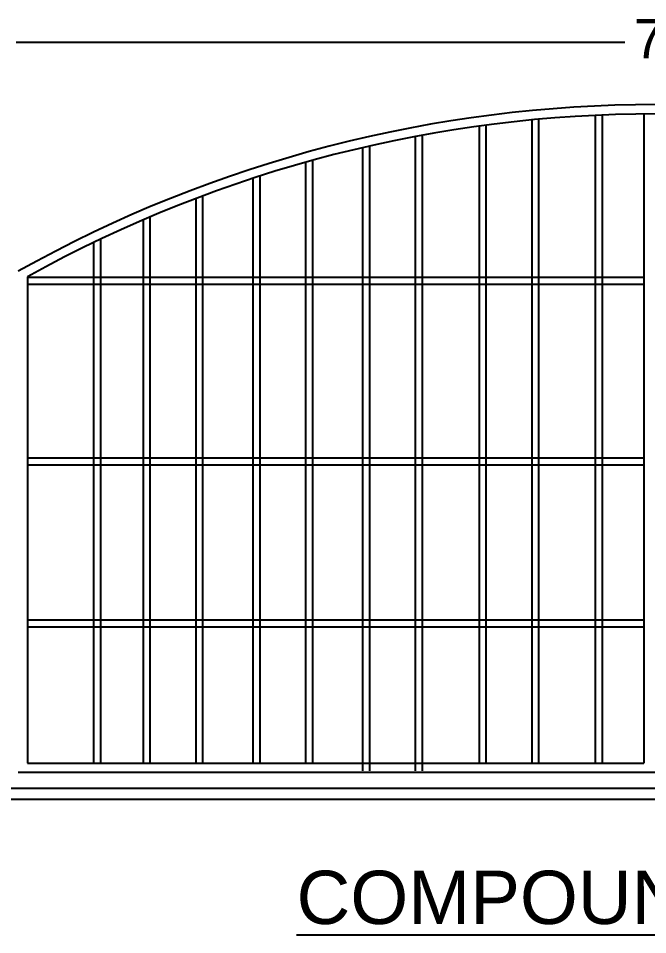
# Model space of a CAD drawing. Header units: metres. Extents: x 9178 to 9474, y -3543 to -3474.
# Drawn here: x 9355.154 to 9357.988, y -3491.483 to -3487.357 of the extents above; entities that cross this region are included whole.
import ezdxf

# ---------------------------------------------------------------- set-up
doc = ezdxf.new("R2010")
doc.units = ezdxf.units.M
doc.header["$MEASUREMENT"] = 0
doc.styles.add('ld', font='arial.ttf')
doc.styles.get("Standard").update_dxf_attribs({"font": 'arial.ttf'})

msp = doc.modelspace()

# ---------------------------------------------------------------- linework, layer by layer
at = {"lineweight": 25, "ltscale": 60}
msp.add_line((9355.14435, -3487.46463), (9357.88486, -3487.46463), dxfattribs=at)
at = {"lineweight": 25, "ltscale": 72}
for p, q in [((9357.75178, -3487.79378), (9357.75178, -3490.7099)), ((9357.78311, -3487.79239), (9357.78311, -3490.7099)), ((9357.97073, -3487.78731), (9357.97073, -3490.7099)), ((9357.22864, -3487.84214), (9357.22864, -3490.7099)), ((9357.25997, -3487.8379), (9357.25997, -3490.7099)), ((9357.4658, -3487.81433), (9357.4658, -3490.7099)), ((9357.49712, -3487.81138), (9357.49712, -3490.7099)), ((9356.97282, -3487.88329), (9356.97282, -3490.74447)), ((9356.9415, -3487.88913), (9356.9415, -3490.74447)), ((9356.70434, -3487.93917), (9356.70434, -3490.74447)), ((9356.73567, -3487.93197), (9356.73567, -3490.74447)), ((9356.44706, -3488.00528), (9356.44706, -3490.7099)), ((9356.47838, -3487.99656), (9356.47838, -3490.7099)), ((9356.2099, -3488.07748), (9356.2099, -3490.7099)), ((9356.24123, -3488.06731), (9356.24123, -3490.7099)), ((9355.953, -3488.16841), (9355.953, -3490.7099)), ((9355.98433, -3488.15659), (9355.98433, -3490.7099)), ((9355.74717, -3488.25124), (9355.74717, -3490.7099)), ((9355.71585, -3488.26465), (9355.71585, -3490.7099)), ((9355.49263, -3488.36661), (9355.49263, -3490.7099)), ((9355.52396, -3488.35161), (9355.52396, -3490.7099)), ((9355.19617, -3488.52026), (9355.19617, -3490.7099)), ((9355.19617, -3488.5227), (9357.97073, -3488.5227)), ((9355.19617, -3488.55423), (9357.97073, -3488.55423)), ((9355.19617, -3489.33554), (9357.97073, -3489.33554)), ((9355.19617, -3489.36706), (9357.97073, -3489.36706)), ((9355.19617, -3490.06576), (9357.97073, -3490.06576)), ((9355.19617, -3490.09728), (9357.97073, -3490.09728)), ((9355.19617, -3490.7099), (9357.97073, -3490.7099)), ((9355.15441, -3490.75167), (9360.89842, -3490.75167)), ((9355.04215, -3490.82368), (9361.01067, -3490.82368)), ((9353.10854, -3490.8721), (9362.94428, -3490.8721))]:
    msp.add_line(p, q, dxfattribs=at)
for radius, start, end in [(5.87267, 60.722059, 119.277941), (5.8309, 60.962182, 119.037818)]:
    msp.add_arc((9358.02641, -3493.61821), radius, start, end, dxfattribs=at)

# ---------------------------------------------------------------- texts
at = {"lineweight": 25, "style": 'ld'}
msp.add_text('7.20M', height=0.176874, dxfattribs=at).set_placement((9357.92597, -3487.53647))
at = {"color": 3}
msp.add_text('%%UCOMPOUND GATE', height=0.24, dxfattribs=at).set_placement((9356.40711, -3491.43463))

doc.saveas('drawing.dxf')
